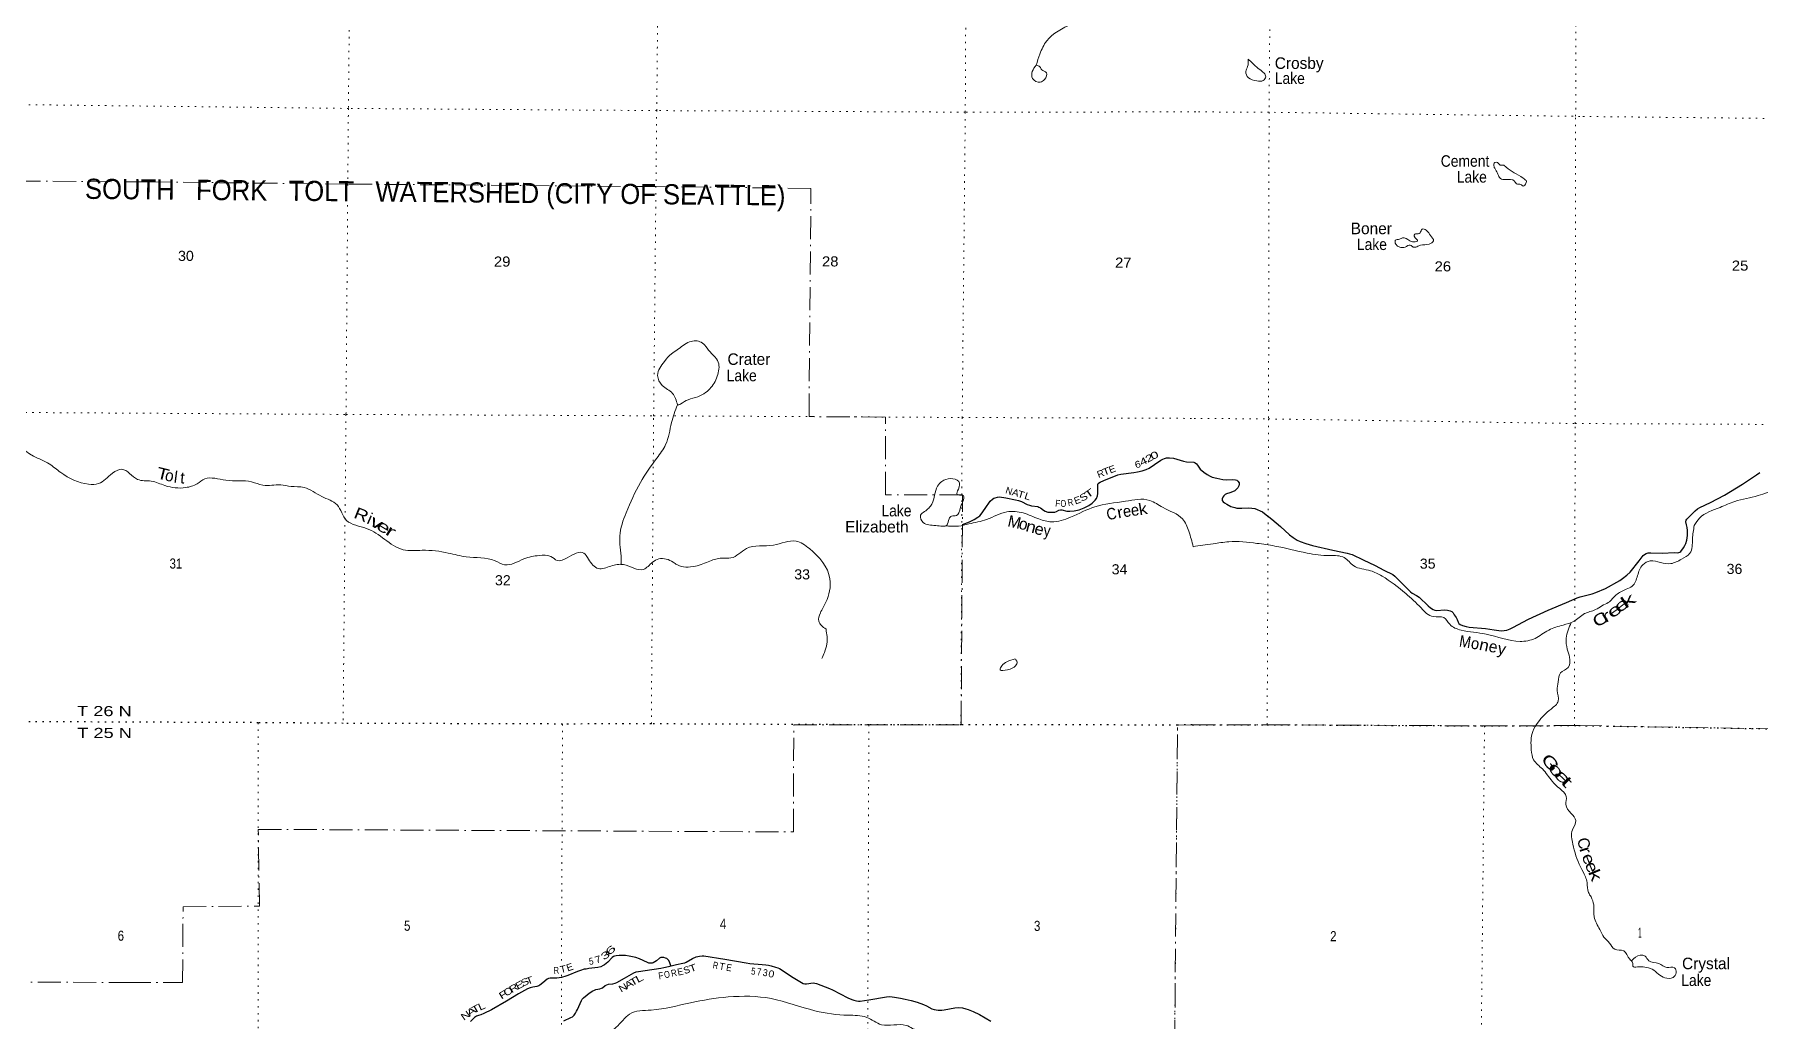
# Model space of a CAD drawing. Header units: feet. Extents: x -248627 to 3, y 0 to 184934.
# Drawn here: x -144016 to -114087, y 65658 to 82772 of the extents above; entities that cross this region are included whole.
import ezdxf
from ezdxf.enums import TextEntityAlignment as Align

# ---------------------------------------------------------------- set-up
doc = ezdxf.new("R2010")
doc.units = ezdxf.units.FT
doc.header["$LTSCALE"] = 80
doc.linetypes.add('DOT_DASHED', pattern=[7.7, 5, -1.2, 0.3, -1.2])
doc.linetypes.add('DOTTED', pattern=[1.5, 0.3, -1.2])
for name, color, linetype, lineweight in [('29', 7, 'Continuous', 25), ('30', 7, 'Continuous', 13), ('39', 7, 'Continuous', 13), ('41', 7, 'Continuous', 13), ('44', 7, 'DOT_DASHED', 13), ('6', 7, 'DOTTED', 25), ('7', 7, 'DOTTED', 13)]:
    doc.layers.add(name, color=color, linetype=linetype, lineweight=lineweight)

msp = doc.modelspace()

# ---------------------------------------------------------------- linework, layer by layer
at = {"layer": '29'}
for points in [[(-127915.98, 74264.24), (-127796.34, 74312.42), (-127712.41, 74350.87), (-127647.43, 74393.78), (-127615.56, 74418.67), (-127592.31, 74447.73), (-127523.2, 74542.22), (-127435.71, 74669.3), (-127396.67, 74707.3), (-127373.42, 74722.8), (-127347.67, 74731.85), (-127309.5, 74742.17), (-127270.76, 74744.1), (-127164.37, 74729.78), (-126997.63, 74697.61), (-126943.81, 74682.54), (-126893.03, 74664.68), (-126792.3, 74614.32), (-126754.23, 74601.71), (-126718.69, 74591.07), (-126608.28, 74577.51), (-126587.73, 74569.78), (-126563.72, 74556.21), (-126512.39, 74515.68), (-126478.49, 74498.1), (-126432.56, 74481.65), (-126397.14, 74478.73), (-126354.52, 74478.73), (-126315.67, 74483.08), (-126284.79, 74492.29), (-126242.17, 74515.53), (-126216.09, 74521.18), (-126191.81, 74521.35), (-126103.73, 74500.54), (-126054.27, 74498.1), (-125978.74, 74503.8), (-125891.56, 74521.35), (-125802.32, 74554.31), (-125723.03, 74596.89), (-125664.92, 74637.57), (-125614.56, 74687.93), (-125591.09, 74718.95), (-125571.94, 74763.48), (-125566.98, 74805.11), (-125565.3, 74879.66), (-125566.13, 74916.51), (-125566.13, 74959.13), (-125560.32, 74978.5), (-125552.82, 74986.23), (-125529.33, 75001.74), (-125463.13, 75032.62), (-125217.24, 75125.93), (-125167.09, 75139.28), (-124942.28, 75168.2), (-124878.46, 75179.96), (-124797.11, 75199.33), (-124725.49, 75221.84), (-124677.01, 75245.82), (-124586.6, 75305.43), (-124476.09, 75381.6), (-124438.75, 75402.72), (-124407.75, 75414.35), (-124376.46, 75421.72), (-124326.4, 75424.03), (-124251.65, 75416.92), (-124081.57, 75364.75), (-124026.15, 75356.23), (-123902.45, 75348.32)], [(-123902.45, 75348.32), (-123878.82, 75339.43), (-123856.85, 75317.45), (-123839.27, 75295.47), (-123817.29, 75260.31), (-123788.72, 75225.15), (-123726.8, 75173.28), (-123672.25, 75135.05), (-123619.19, 75102.97), (-123584.35, 75088.9), (-123500.88, 75070.79), (-123395.36, 75049.35), (-123326.1, 75043.74), (-123231.4, 75046.23), (-123180, 75042.75), (-123158.02, 75033.96), (-123138.24, 75016.38), (-123117.48, 74987.65), (-123114.53, 74966.68), (-123122.86, 74935.07), (-123140.44, 74902.11), (-123164.62, 74873.54), (-123190.99, 74849.37), (-123232.74, 74831.79), (-123276.69, 74818.6), (-123332.05, 74801.85), (-123355.8, 74785.64), (-123378.95, 74766.31), (-123399.75, 74743.89), (-123410.04, 74712.37), (-123408.54, 74684.55), (-123393.16, 74662.58), (-123371.19, 74642.8), (-123328.99, 74618.29), (-123256.91, 74581.27), (-123190.98, 74559.57), (-123158.01, 74552.7), (-123118.46, 74548.3), (-123068.32, 74547.49), (-122949.24, 74557.09), (-122897.04, 74552.76), (-122843.76, 74541.71), (-122799.81, 74526.33), (-122751.46, 74504.35), (-122712.84, 74485.23), (-122674.55, 74460.4), (-122547.75, 74357.51), (-122396.72, 74232.04), (-122242, 74086.34), (-122180.1, 74040.67), (-122110.52, 73997.48), (-122054.84, 73972.54), (-121958.15, 73937.38), (-121844.16, 73904.41), (-121487, 73821.95), (-121241.73, 73770.37), (-121199.99, 73759.38), (-121156.02, 73744), (-120964.06, 73654.12), (-120756.19, 73555.95), (-120602.46, 73472.78), (-120448.57, 73399.69), (-120413.25, 73372.61), (-120321.67, 73276.63), (-120143.31, 73098.28), (-120112.18, 73075.94), (-120035.27, 73034.19), (-119991.79, 73003.04), (-119837.09, 72855.33), (-119795.73, 72821.03), (-119749.58, 72792.46), (-119719.51, 72778.8), (-119685.86, 72774.88), (-119552.26, 72784.14), (-119501.26, 72779.28), (-119455.11, 72768.29), (-119425.86, 72753.84), (-119404.57, 72730.93), (-119382.59, 72700.17), (-119351.83, 72651.82), (-119333.39, 72619.24), (-119316.67, 72572.71), (-119301.28, 72550.73), (-119281.5, 72533.15), (-119237.55, 72515.57), (-119178.22, 72495.79), (-119126.15, 72482.77)], [(-119124.14, 72482.74), (-118840.49, 72461.98), (-118689.77, 72441.37), (-118567.3, 72423.27), (-118516.8, 72426.45), (-118472.8, 72434.26), (-118415.67, 72456.24), (-118366.92, 72478.46), (-118092.66, 72623.22), (-117753.81, 72777), (-117437.37, 72915.02), (-117248.77, 72994.63), (-117200.43, 73012.23), (-116991.84, 73065.05), (-116927.93, 73086.95), (-116758.71, 73158.05), (-116512.78, 73295.2), (-116462.05, 73328.68), (-116389.53, 73385.82), (-116333.19, 73439.49), (-116176.91, 73636.58), (-116102.89, 73730.15), (-116079.67, 73748.42), (-116053.3, 73763.8), (-116019.58, 73775.18), (-115974.19, 73776.98), (-115767.95, 73767.04), (-115570.4, 73777.94), (-115501.71, 73776.98), (-115471.6, 73784.39), (-115451.17, 73798.96), (-115405.92, 73859.95), (-115383.04, 73900.05), (-115367.66, 73935.21), (-115349.39, 73992.13), (-115339.09, 74078.05), (-115338.52, 74165.38), (-115341.29, 74212.1), (-115351.04, 74262.38), (-115365.46, 74310.99), (-115361.87, 74339.18), (-115347.88, 74361.54), (-115267.58, 74440.49), (-115202.85, 74502.18), (-115161.09, 74537.34), (-115122.58, 74563.16), (-114937.91, 74648.88), (-114696.17, 74776.02), (-114382.93, 74964.5), (-114140.57, 75129.95), (-114079.9, 75170.24)], [(-132975.39, 66605.15), (-132994.81, 66660.62), (-133010.94, 66699.04), (-133027.74, 66718.73), (-133043.24, 66732.29), (-133068.38, 66742.66), (-133099.42, 66749.73), (-133124.6, 66753.6), (-133146.78, 66750.45), (-133171.09, 66740.04), (-133226.59, 66695.78), (-133252.45, 66676.12), (-133281.5, 66658.68), (-133298.07, 66653.02), (-133320.24, 66650.94), (-133355.11, 66654.81), (-133382.47, 66662.96), (-133520.01, 66728.52), (-133579.81, 66749.72), (-133640.06, 66765.47), (-133699.91, 66776.84), (-133759.96, 66784.59), (-133810.82, 66787.41), (-133872.31, 66786.53), (-133925.83, 66779.89), (-133951.73, 66774.9), (-133971.1, 66767.16), (-133990.9, 66753.12), (-134067.28, 66672.16), (-134124.75, 66625.05), (-134149.31, 66610.25), (-134189.99, 66590.88), (-134240.67, 66577.23), (-134397.26, 66559.89), (-134442.73, 66551.49), (-134476.68, 66546.33), (-134544.47, 66525.02), (-134594.85, 66506.49), (-134761.57, 66439.64), (-134794.35, 66428.16), (-134869.89, 66406.85), (-134914.45, 66397.17), (-134951.99, 66393.48), (-135068.88, 66392.05), (-135098.47, 66387.48), (-135121.6, 66377.1), (-135193.54, 66314.19), (-135245.69, 66271.26), (-135265.29, 66259.33), (-135297.99, 66249.95), (-135371.6, 66238.33), (-135415.17, 66224.37), (-135462.64, 66205.4), (-135621.06, 66118.07), (-135825.39, 65991.57), (-136088.66, 65842.2), (-136218.11, 65779.23), (-136271.9, 65757.57), (-136314.96, 65744.36), (-136344.98, 65732.99), (-136378.9, 65707.56), (-136451.83, 65640.62)], [(-134428.69, 66101.6), (-134389.51, 66133.73), (-134331.39, 66172.47), (-134301.89, 66185.47), (-134277.16, 66193.78), (-134207.42, 66207.34), (-134180.29, 66217.04), (-134160.93, 66226.71), (-134114.44, 66265.45), (-134086.2, 66279.45), (-134058.27, 66288.7), (-133980.78, 66296.44), (-133940.53, 66306.45), (-133912.99, 66315.81), (-133779.4, 66393.59), (-133616.61, 66486.28), (-133575.48, 66501.94), (-133537.19, 66509.52), (-133421.85, 66524.73), (-133151.72, 66567.64), (-133094.21, 66579.94), (-133016.12, 66594.76), (-132879.53, 66629.59), (-132766.24, 66650.94), (-132733.77, 66660.62), (-132710.06, 66670.31), (-132597.07, 66736.2), (-132533.79, 66763.29), (-132475.68, 66776.85), (-132430.81, 66782.9), (-132402.07, 66782.66), (-132037.34, 66719.71), (-131668.04, 66657.05), (-131605.93, 66649.01), (-131392.61, 66630.76), (-131327, 66623.82), (-131282.44, 66616.08), (-131234.02, 66604.45), (-131156.53, 66585.08), (-131117.91, 66572.23), (-131092.61, 66559.9), (-130855.77, 66403.09), (-130680.01, 66302.28), (-130650.72, 66293.7), (-130623.83, 66292.59), (-130505.67, 66310.03), (-130475.11, 66307.93), (-130447.56, 66302.28), (-130221.32, 66215.59), (-130168.62, 66191.86), (-129904.68, 66051.29), (-129833.5, 66021.39), (-129800.57, 66009.77), (-129752.15, 66000.08), (-129721.15, 65996.21), (-129688.22, 65996.21), (-129538.81, 66014.92), (-129235.34, 66070.66), (-129174.9, 66071.77), (-129097.41, 66064.02), (-128988.94, 66046.58), (-128907.83, 66031.12), (-128806.85, 66007.84), (-128704.19, 65974.91), (-128593.62, 65937.43)], [(-134831.64, 65654.95), (-134712.99, 65707.57), (-134683, 65724.22), (-134652.94, 65752.12), (-134629.7, 65783.11), (-134610.33, 65817.98), (-134593.5, 65851.25), (-134527.04, 66003.94), (-134510.92, 66028.84), (-134492.17, 66050.43), (-134428.69, 66101.6), (-134426.91, 66103.06)], [(-128593.62, 65937.43), (-128537.6, 65912.92), (-128444.62, 65860.62), (-128404.27, 65846.53), (-128340.01, 65837.38), (-128276.09, 65837.38), (-128235.16, 65840.75), (-128045.58, 65878.05), (-127990.41, 65883.68), (-127915.79, 65878.05), (-127855.74, 65862.56), (-127813.92, 65847.5), (-127727.9, 65812.19), (-127622.47, 65760.58), (-127423.78, 65643.67)]]:
    msp.add_lwpolyline(points, dxfattribs=at)
at = {"layer": '39'}
for points in [[(-125645.02, 92104.53), (-125550.05, 91900.13), (-125340.82, 91678.11), (-125218.4, 91375.52), (-125106.49, 90826.94), (-125201.71, 90556.84), (-125230.52, 90222.14), (-125118.02, 90010.3), (-125063.87, 89859.01), (-125249.77, 89597.06), (-125464.04, 89258.52), (-125520.8, 89073.07), (-125559.34, 88940.02), (-125475.07, 88720.15), (-125616.38, 88603.34), (-125725.38, 88514.72), (-125782.39, 88192.15), (-125790.86, 87964.3), (-125712.52, 87812.99), (-125759.07, 87702.14), (-125803.7, 87544.9), (-125681.1, 87343.13), (-125606.76, 87205.94), (-125645.6, 86899.48), (-125662.63, 86389.34), (-125600.7, 86076.73), (-125482.28, 85796.33), (-125452.34, 85626.92), (-125335.65, 85501.78), (-125305.87, 85249.7), (-124984.71, 84489.18), (-124942.82, 84241.11), (-124949.33, 83981), (-125149.21, 83797.71), (-125409.43, 83683.04), (-125558.94, 83485.58), (-125668.05, 83338.49), (-125835.83, 83068.46), (-126015.42, 82957.74), (-126453.35, 82659.75), (-126572.68, 82432.01), (-126635.51, 82238.5)], [(-105106.14, 84273.87), (-104796.66, 84280.2), (-104512.75, 84264.45), (-104275, 84119.61), (-104057.3, 83886.02), (-103956.57, 83831.72), (-103865.91, 83781.44), (-103803.29, 83594.02), (-103784.97, 83414.61), (-103613.62, 83223.3), (-103534.99, 83120.58), (-103271.14, 83042.3), (-103059.64, 82963.96), (-102995.07, 82826.94), (-102817.84, 82786.86), (-102630.7, 82883.88), (-102507.9, 82910.26), (-102405.13, 82829.75), (-101955.94, 82646.88), (-101639.75, 82580.77), (-101446.49, 82605.22), (-101311.57, 82581.21), (-101198.53, 82323.29), (-101234.54, 82105.5), (-101198.16, 81978.53), (-101057.13, 81896.05), (-100974.45, 81783.26), (-100760.92, 81682.74), (-100664.11, 81527.62), (-100623.36, 81088.15), (-100727.64, 80706.96), (-101051.44, 80373.86), (-101117.61, 80119.74), (-101270.29, 79805.02), (-101306.31, 79599.32), (-101346.36, 79401.68), (-101501.32, 79332.93), (-101781.22, 79362.8), (-101875.79, 79304.2), (-101929.99, 79154.93), (-102123.18, 79057.9), (-102672.64, 78871.68), (-102847.83, 78893.62), (-103083.46, 78945.73), (-103214.2, 78820.55), (-103350.8, 78536.09), (-103475.41, 78324.23), (-103648.55, 78313.92), (-103856.02, 78388.24), (-104025.09, 78333.58), (-104153.68, 78093.48), (-104268.12, 77790.91), (-104388.85, 77724.21), (-104759.32, 77717.67), (-104884.09, 77661.05), (-104974.49, 77471.41), (-105175.69, 77338.08), (-105362.89, 77289.44), (-105550.11, 77267.01), (-105672.77, 77117.65), (-105888.03, 76958.09), (-106071.23, 76931.63), (-106393.45, 76999.75), (-106634.98, 76920.8), (-106876.52, 76859.99), (-107230.84, 76817.18), (-107428.02, 76689.9), (-107583.02, 76655.42), (-107848.8, 76667.16), (-108086.31, 76592.25), (-108533.09, 76404.15), (-108814.85, 76300.95), (-108988.08, 76365.23), (-109205.51, 76342.76), (-109537.58, 76211.27), (-109889.78, 76069.67), (-110175.48, 75875.74), (-110418.99, 75770.57), (-111057.19, 75721.33), (-111206.11, 75654.6), (-111383.1, 75470.89), (-111598.56, 75490.77), (-111848.26, 75526.72), (-111942.95, 75577), (-112116.19, 75655.4), (-112333.57, 75586.56), (-112526.76, 75503.64), (-112760.15, 75344.05), (-112997.72, 75333.66), (-113209.07, 75274.9), (-113396.11, 75077.07), (-113798.58, 74876.94), (-114110.54, 74767.65), (-114517.14, 74666.3), (-114770.72, 74563.13), (-115128.91, 74377.17), (-115219.38, 74250.03)], [(-122957.76, 82340.61), (-122967.69, 82215.59), (-122999.81, 82126.84), (-122953.39, 82022.06), (-122810.38, 81967.81), (-122697.63, 81972), (-122653.4, 82036.57), (-122683.68, 82101.05), (-122784.43, 82181.56), (-122883.19, 82274.17), (-122957.76, 82340.61)], [(-126635.51, 82238.5), (-126704.24, 82129.68), (-126698.41, 82008.69), (-126565.49, 81942.01), (-126490.82, 81992.35), (-126456.35, 82107.25), (-126540.92, 82159.76), (-126571.06, 82208.19), (-126635.51, 82238.5)], [(-118161.39, 80155.45), (-118131.26, 80217.99), (-118189.72, 80280.41), (-118342.84, 80372.95), (-118483.89, 80471.56), (-118536.27, 80505.76), (-118586.61, 80505.69), (-118634.98, 80549.98), (-118677.26, 80549.93), (-118693.29, 80477.32), (-118665.05, 80426.96), (-118626.7, 80344.35), (-118582.33, 80273.84), (-118489.69, 80253.8), (-118338.65, 80225.78), (-118300.35, 80179.46), (-118229.87, 80169.47), (-118185.54, 80139.29), (-118161.39, 80155.45)], [(-120407.29, 79148.41), (-120403.33, 79202.85), (-120332.87, 79217.05), (-120282.56, 79241.32), (-120153.65, 79191.08), (-120061.01, 79171.05), (-120018.74, 79185.22), (-120077.22, 79271.83), (-120069.21, 79306.12), (-120008.81, 79312.25), (-119976.61, 79328.42), (-119942.46, 79395), (-119867.94, 79372.92), (-119793.34, 79282.29), (-119742.91, 79191.63), (-119819.35, 79133.06), (-119966.31, 79114.72), (-120032.73, 79088.42), (-120095.14, 79082.29), (-120145.51, 79116.5), (-120236.08, 79080.09), (-120312.58, 79075.95), (-120364.96, 79098.06), (-120407.29, 79148.41)], [(-132860.4, 76342.73), (-132946.64, 76542.45), (-133123.77, 76681.76), (-133204.09, 76855.25), (-133086.75, 77097.11), (-132963.56, 77230.07), (-132866.69, 77296.51), (-132650.76, 77435.42), (-132447.19, 77429.17), (-132368.71, 77356.5), (-132268.14, 77233.39), (-132163.54, 77112.3), (-132159.94, 76870.32), (-132279.26, 76644.61), (-132372.14, 76557.99), (-132507.32, 76483.52), (-132674.71, 76433.28), (-132801.83, 76358.8), (-132834.11, 76342.71), (-132862.33, 76342.73)], [(-152505.82, 76198.45), (-152331.75, 76358.48), (-152136.15, 76400.63), (-152021.2, 76430.76), (-151968.5, 76594.03), (-151607.27, 76833.62), (-151290.46, 77032.93), (-150983.91, 77127.39), (-150554.63, 77092.67), (-150401.65, 76971.53), (-150277.13, 76715.32), (-150005.4, 76501.3), (-149572.21, 76396.01), (-149235.36, 76530.77), (-148910.84, 76526.4), (-148652.88, 76497.91), (-148435.39, 76384.77), (-148151.12, 76418.76), (-147886.85, 76539.48), (-147574.16, 76686.36), (-147388.82, 76627.69), (-147054.16, 76663.65), (-146852.74, 76578.76), (-146681.76, 76376.94), (-146427.9, 76312.15), (-146117.4, 76360.23), (-145943.88, 76458.86), (-145818.91, 76456.72), (-145674.09, 76283.16), (-145372.08, 76089.27), (-144866.24, 75886.79), (-144617.87, 75856.01), (-144558.73, 75825.25), (-144030.77, 75454.75), (-143758.9, 75317.36), (-143561.62, 75169.96), (-143076.2, 74965.81), (-142904.85, 74975.71), (-142662.65, 75156.95), (-142501.27, 75225.34), (-142227.45, 75049.63), (-141989.66, 75019.15), (-141751.94, 74942.28), (-141391.2, 74907.63), (-141195.56, 74973.98), (-141060.36, 75056.51), (-140697.58, 75035.98), (-140248.14, 75005.28), (-140054.73, 74950.64), (-139744.31, 74952.34), (-139564.96, 74927.96), (-139339.24, 74909.58), (-139029.1, 74751.99), (-138767.32, 74606.54), (-138600.5, 74338.18), (-138256.06, 74198.7), (-137939.94, 74008.83), (-137621.78, 73829.05), (-137287.2, 73818.63), (-136835.77, 73771.79), (-136525.47, 73706.95), (-136023.69, 73635.86), (-135858.52, 73569.15), (-135523.74, 73669.63), (-135259.58, 73729.86), (-135060.06, 73711.51), (-134945.29, 73642.83), (-134771.86, 73689.03), (-134485.49, 73771.42), (-134403.03, 73664.46), (-134234, 73502.98), (-134016.23, 73545.1), (-133796.48, 73571.09), (-133449.93, 73488.06), (-133292.49, 73610.91), (-133183.54, 73669.27), (-132933.69, 73612.56), (-132871.28, 73570.15), (-132548.82, 73543.61), (-132296.71, 73632.08), (-132091.01, 73684.29), (-131931.77, 73686.15), (-131663.4, 73849.21), (-131195.65, 73909.22), (-130802.47, 73977.38), (-130570.9, 73848.1), (-130215.06, 73323.46), (-130284.31, 72918.23), (-130381.39, 72730.8), (-130407.85, 72589.68), (-130283.12, 72450.42)], [(-132862.33, 76342.73), (-132963.66, 76034.32), (-133065.12, 75653.32), (-133218.73, 75419.57), (-133503.69, 74994.39), (-133750.54, 74470.37), (-133860.1, 74067.2), (-133854.4, 73873.61), (-133836.63, 73663.89), (-133839.35, 73566.93)], [(-128572.22, 74491.32), (-128445, 74622.26), (-128349.72, 74930.68), (-128272.97, 75013.28), (-128121.71, 75063.53), (-127980.7, 75012.98), (-127986.98, 74881.92), (-128009.32, 74787.17), (-127912.59, 74772.95), (-127949.25, 74565.3), (-128020.05, 74420.19), (-128106.74, 74410.19), (-128149.15, 74365.88), (-128183.61, 74259.04), (-128379.15, 74249.16), (-128596.75, 74301.8), (-128642.88, 74426.87), (-128572.22, 74491.32)], [(-128213.63, 74245.84), (-127985.88, 74238.98), (-127806.11, 74276.85), (-127496.09, 74355.13), (-127143.11, 74487.86), (-126864.98, 74467.41), (-126589.02, 74362.27), (-126371.42, 74311.64), (-126038.69, 74393.98), (-125619.11, 74573.01), (-125086.79, 74671.28), (-124667.51, 74684.97), (-124435.93, 74559.71), (-124097.64, 74363.78), (-123989.5, 74150.24), (-123910.53, 73881.39)], [(-115219.38, 74250.03), (-115249.33, 74016.12), (-115293.35, 73768.07), (-115442.23, 73663.03), (-115625.37, 73588.19), (-115802.58, 73608.11), (-115983.82, 73634.08), (-116112.6, 73567.38), (-116203, 73379.75), (-116295.42, 73196.16), (-116402.08, 73141.58), (-116575.05, 73043.22), (-116709.88, 72913.35), (-116820.56, 72856.75), (-116931.23, 72790.06), (-117124.44, 72719.24), (-117307.52, 72587.95), (-117492.68, 72521.17), (-117744.27, 72434.14), (-117979.68, 72290.67), (-118241.37, 72237.91), (-118831.45, 72364.14), (-119264.41, 72434.12), (-119461.84, 72534.67), (-119566.67, 72653.48), (-119745.88, 72667.35), (-119959.47, 72818.28), (-120225.51, 73069.94), (-120636.58, 73371.82), (-120836.01, 73464.29), (-121128.06, 73550.6), (-121291.3, 73691.51), (-121545.03, 73727.46), (-121937.7, 73771.3), (-122495.55, 73893.54), (-122805.67, 73939.49), (-123296.98, 73967.06), (-123566.74, 73932.43), (-123747.93, 73910.01), (-123910.53, 73881.39)], [(-130283.12, 72450.42), (-130267.45, 72194.32), (-130310.04, 72047.16), (-130354.58, 71938.32)], [(-117352.9, 72567.61), (-117440.08, 72291.4), (-117421.76, 72103.92), (-117383.35, 71962.84), (-117407.32, 71785.38), (-117538.09, 71692.47), (-117582.22, 71535.15), (-117596.15, 71387.95), (-117577.83, 71202.49), (-117704.52, 71063.2), (-117929.78, 70835.08), (-118020.21, 70675.68), (-118046.04, 70355.08), (-118005.58, 70183.76), (-117854.4, 70024.68), (-117683.02, 69809.18), (-117554.03, 69682.34), (-117439.11, 69543.38), (-117447.02, 69408.29), (-117354.23, 69253.17), (-117273.56, 69128.27), (-117331.77, 68966.9), (-117327.48, 68720.94), (-117192.14, 68323.94), (-117107.39, 68152.68), (-117079.1, 68051.91), (-117054.75, 67880.57), (-117010.37, 67804.01), (-116963.91, 67664.96), (-116955.63, 67455.29), (-116858.75, 67237.67), (-116786.12, 67104.7), (-116689.36, 67002.01), (-116596.63, 66895.28), (-116443.57, 66865.24), (-116338.72, 66722.23), (-116306.47, 66692.03)], [(-126998.48, 71934.91), (-127147.73, 71884.65), (-127234.53, 71812.15), (-127260.86, 71745.63), (-127131.85, 71745.5), (-126992.65, 71815.93), (-126968.34, 71882.45), (-126994.48, 71920.79)], [(-116306.47, 66692.03), (-116155.57, 66793.04), (-116073, 66777.02), (-116008.48, 66694.45), (-115835.28, 66648.31), (-115694.26, 66575.91), (-115561.37, 66572.06), (-115533.09, 66487.42), (-115587.36, 66404.68), (-115730.31, 66400.46), (-115839.11, 66464.83), (-115949.94, 66549.36), (-116074.81, 66583.47), (-116205.68, 66587.33), (-116284.22, 66599.32), (-116284.26, 66633.59), (-116306.47, 66692.03)], [(-142981.33, 60221.14), (-142840.4, 60187.15), (-142586.76, 59995.33), (-142169.39, 60067.5), (-141735.72, 60238.45), (-141465.32, 60405.54), (-141499.25, 60593.1), (-141370.06, 60697.83), (-141095.58, 60897.17), (-140943.78, 61245.86), (-140804.51, 61350.58), (-140227.68, 61549.62), (-139868.4, 61823.49), (-139456.65, 62131.58), (-138956.23, 62435.55), (-138641.48, 62604.61), (-138381.06, 62826.16), (-138162.84, 63124.37), (-137648.59, 63267.01), (-137027.4, 63470.04), (-136954.23, 63812.76), (-136793.19, 64042.31), (-136473.68, 64274.03), (-136248.1, 64170.97), (-135875.4, 64061.7), (-135794.35, 64297.54), (-135647, 64416.36), (-135506.15, 64275.07), (-135379.14, 64285.02), (-135128.6, 64623.52), (-134844.11, 64782.53), (-134565.63, 64955.66), (-134291.09, 65187.27), (-134119.38, 65400.84), (-133923.61, 65539.78), (-133691.4, 65769.41), (-133316.36, 65839.61), (-132636.85, 65965.95), (-131979.56, 66066.11), (-131235.83, 66039.14), (-130474.28, 65826.64), (-129897.93, 65749.43), (-129577.5, 65712.81), (-129319.72, 65585.51), (-128894.43, 65572.98), (-128666.84, 65471.93), (-128495.54, 65455.62), (-128086.86, 65170.89), (-127651.94, 64910.33), (-127422.21, 64875.81), (-127124.13, 64742.43), (-126866.51, 64520.36), (-126526.71, 64042.12), (-126317.47, 63826.15), (-125999.36, 63618.13), (-125764.08, 63305.35), (-125470.5, 62905.8), (-125245.19, 62653.51), (-124834.9, 62142.94), (-124422.73, 61553.72), (-124312.59, 61148.31), (-124439.95, 60934.7), (-124603.65, 60692.89), (-124888.61, 60273.76), (-125191.85, 59774), (-125266.93, 59491.77), (-125241.11, 59271.95), (-125032.56, 58664.8), (-125051.21, 58376.47), (-125142.23, 58201.13), (-125124.38, 58035.76), (-125131.28, 57959.06)]]:
    msp.add_spline(points, degree=3, dxfattribs=at)
at = {"layer": '44'}
for points in [[(-154940.12, 66453.08), (-150370.29, 66333.51), (-146423.35, 66334.35), (-142398.25, 66317.32), (-141447.26, 66318.33), (-141437.82, 67630.56), (-140113.83, 67643.42), (-140132.28, 68975.74), (-130847.13, 68931.01), (-130843.51, 70789.71), (-127938.18, 70791.56), (-127912.67, 74782.73), (-129248.46, 74782.23), (-129252.98, 76131.94), (-130577.64, 76139.04), (-130544.92, 80101.16), (-133229.93, 80130.69), (-138570.06, 80174.97), (-142062.81, 80212.41), (-144610.08, 80230.74)], [(-124271.57, 60954.43), (-124184.67, 70785), (-123927.54, 70789.34)], [(-123927.54, 70789.34), (-122629.09, 70792.51), (-118892.09, 70771.39), (-118857.9, 70771.34), (-117223.2, 70776.78), (-113530.29, 70713.93), (-111957.8, 70722.08), (-108127.8, 70730.3), (-107804.99, 70152.72), (-107383.57, 70375.42), (-107153.04, 69975.49), (-105711.41, 70730.3), (-100994.88, 70694.33), (-101032.61, 68605.6), (-101040.96, 63331.33), (-101052.7, 60346.85)]]:
    msp.add_lwpolyline(points, dxfattribs=at)
at = {"layer": '6'}
for points in [[(-123927.54, 70789.34), (-124184.67, 70785), (-127938.18, 70791.56), (-129539.17, 70790.54), (-133313.59, 70806.07), (-134855.59, 70803.61), (-138661.17, 70815.54), (-140132.6, 70827.12), (-144790.8, 70845.96)], [(-123927.54, 70789.34), (-122629.09, 70792.51), (-118857.9, 70771.34), (-117223.2, 70776.78), (-113530.29, 70713.93), (-111957.8, 70722.08), (-106318.18, 70735.66), (-100920.31, 70693.71), (-96438.02, 70753.66)]]:
    msp.add_lwpolyline(points, dxfattribs=at)
at = {"layer": '7'}
for p, q in [((-134855.59, 70803.61), (-134871.15, 66648.89)), ((-129539.17, 70790.54), (-129561.61, 64576.02)), ((-134871.9, 66450.12), (-134878.33, 64732.98))]:
    msp.add_line(p, q, dxfattribs=at)
for points in [[(-138439.07, 92179.8), (-138445.37, 92081.48), (-138517.89, 86807.71), (-138569.66, 81488.41), (-138580.15, 80151.43)], [(-133313.59, 70806.07), (-133273.87, 76153.61), (-133220.12, 81450.72), (-133168.36, 86763.96), (-133076.51, 92033.55), (-133073.52, 92147.43)], [(-127508.17, 91879.15), (-127801.05, 91885.06), (-127840.99, 86724.27), (-127866.52, 81423.1), (-127920.27, 76123.97), (-127941.82, 70800.62)], [(-117297.5, 70779.47), (-117285.08, 76019.47), (-117276.78, 81352.21), (-117266.41, 86626.48), (-117052.99, 86626.77), (-117051.09, 86729.6), (-116980.16, 91862.82), (-117034.05, 92058.28)], [(-122500.99, 91853.43), (-122551.76, 86696.04), (-122596.36, 81421.72), (-122604.66, 76099.06), (-122629.09, 70792.51)], [(-123869, 81428.03), (-127866.52, 81423.1), (-133220.12, 81450.72), (-138569.66, 81488.41), (-144185.51, 81553.39)], [(-98864.57, 81393.17), (-101298.12, 81327.18), (-106664.01, 81404.69), (-111725.67, 81291.07), (-117202.48, 81349.52), (-122596.36, 81421.72), (-123869, 81428.03)], [(-138582.85, 79807.67), (-138611.34, 76177.18), (-138661.17, 70815.54)], [(-144293.69, 76210.82), (-138611.34, 76177.18), (-133273.87, 76153.61), (-127924.31, 76123.98), (-123898.27, 76108.71)], [(-123898.27, 76108.71), (-122604.66, 76099.06), (-117285.08, 76019.47), (-111848.77, 75994.47)], [(-140132.6, 70827.12), (-140137.25, 63662.74), (-140160.86, 58313.18), (-140205.01, 53009.74), (-140258.39, 47650.39), (-140271.25, 46304.77)], [(-124184.69, 70744.37), (-124249.16, 63608.54), (-124263.26, 58278.88), (-124267.84, 57324.41)], [(-118857.9, 70771.34), (-118932.62, 63563.49), (-118953.64, 59624.25)]]:
    msp.add_lwpolyline(points, dxfattribs=at)

# ---------------------------------------------------------------- texts
at = {"layer": '30'}
for s, rotation, width, p in [('4', 27.482, 1.45, (-124749.09, 75309.21)), ('2', 29.398, 1.5, (-124645.53, 75367.43)), ('0', 27.577, 1.55, (-124557.66, 75414.93)), ('R', 21.386, 1.05, (-125496.57, 75093.19)), ('T', 20.781, 1.3, (-125401.66, 75132.56)), ('E', 20.781, 1.1, (-125296.69, 75170.91)), ('6', 13.393, 1.15, (-124860.27, 75252.86)), ('A', 342.774, 1.1, (-127011.66, 74760.9)), ('T', 343.21, 1.2, (-126915.81, 74730.92)), ('L', 342.361, 1.2, (-126801.26, 74699.73)), ('T', 35.166, 1.7, (-125683.62, 74757.46)), ('F', 354.077, 0.85, (-126268.62, 74573.35)), ('O', 2.886, 0.7, (-126162.27, 74572.35)), ('R', 11.382, 0.85, (-126029.8, 74592.1)), ('E', 20.271, 1.1, (-125900.09, 74633.14)), ('S', 28.237, 1.3, (-125786.47, 74690.72)), ('5', 6.319, 0.9, (-134350.78, 66627.43)), ('7', 18.648, 1.2, (-134220.27, 66662.6)), ('3', 34.399, 1.65, (-134079.65, 66740.25)), ('6', 42.803, 2.05, (-133980.6, 66835.33)), ('R', 5.614, 0.75, (-134956.66, 66468.22)), ('T', 12.754, 1.1, (-134832.24, 66491.71)), ('E', 18.849, 1.1, (-134709.46, 66527.82)), ('F', 9.026, 0.9, (-133137.64, 66377.49)), ('O', 10.746, 0.8, (-133031.49, 66399.43)), ('R', 12.201, 0.85, (-132909.5, 66424.05)), ('E', 12.52, 0.95, (-132798.52, 66446.65)), ('S', 17.769, 1.05, (-132682.56, 66478.41)), ('T', 20.643, 1.3, (-132572.72, 66514.38)), ('R', 350.208, 0.8, (-132209.31, 66556.58)), ('E', 350.37, 0.9, (-131974.55, 66516.81)), ('5', 355.11, 0.85, (-131548.43, 66453.4)), ('7', 355.11, 0.85, (-131447.01, 66442.94)), ('3', 352.056, 0.95, (-131345.24, 66428.61)), ('0', 348.131, 1.15, (-131242.88, 66407.96)), ('F', 31.569, 1.5, (-135852.55, 66057.31)), ('O', 31.762, 1.25, (-135767.78, 66110.45)), ('R', 31.762, 1.3, (-135671.65, 66170.22)), ('E', 28.866, 1.3, (-135572.48, 66222.91)), ('S', 27.452, 1.3, (-135481.28, 66272.43)), ('T', 21.006, 1.3, (-135405.7, 66297)), ('N', 30.209, 1.25, (-133775.44, 66176.03)), ('A', 30.209, 1.4, (-133675.83, 66234.04)), ('T', 29.656, 1.5, (-133589.96, 66282.9)), ('L', 27.302, 1.45, (-133493.44, 66336.28)), ('A', 34.893, 1.5, (-136403.88, 65765.26)), ('T', 29.508, 1.5, (-136331.22, 65806.14)), ('L', 23.934, 1.35, (-136233.39, 65851.1)), ('N', 35.226, 1.35, (-136503.62, 65695.85))]:
    msp.add_text(s, height=120, rotation=rotation, dxfattribs=dict(at, width=width)).set_placement(p, align=Align.CENTER)
for s, rotation, p in [('N', 342.073, (-127125.07, 74794.18)), ('T', 350.208, (-132095.7, 66536.98))]:
    msp.add_text(s, height=120, rotation=rotation, dxfattribs=at).set_placement(p, align=Align.CENTER)
at = {"layer": '41'}
for s, p in [('Crosby', (-122496.92, 82174.7)), ('Boner', (-121178.83, 79305.59)), ('Crater', (-131992.13, 77037.05)), ('Elizabeth', (-129950.55, 74128.18)), ('Crystal', (-115430.85, 66548.52))]:
    msp.add_text(s, height=200, dxfattribs=at).set_placement(p)
at = {"layer": '41', "width": 0.9}
for s, p in [('Lake', (-122496.94, 81912.67)), ('Cement', (-119617.24, 80475.46)), ('Lake', (-119339.33, 80200.19)), ('Lake', (-121072.96, 79030.31)), ('Lake', (-132006.31, 76753.04)), ('Lake', (-129321.27, 74407.47)), ('Lake', (-115444.47, 66257.39))]:
    msp.add_text(s, height=200, dxfattribs=at).set_placement(p)
at = {"layer": '41'}
for s, rotation, width, p in [('T', 346.167, 1.3, (-141811.15, 75048.76)), ('C', 10.28, 0.9, (-125312.45, 74355.9)), ('r', 11.058, 1.1, (-125164.83, 74381.56)), ('e', 9.392, 0.95, (-125045.88, 74401.64)), ('e', 9.392, 0.95, (-124908.26, 74420.86)), ('k', 9.937, 1.1, (-124768.33, 74438.45)), ('i', 336.595, 1.1, (-138235.13, 74278.05)), ('v', 330.006, 1.6, (-138126.26, 74213.78)), ('e', 329.014, 1.5, (-138007.93, 74142.96)), ('n', 345.981, 1.15, (-126748.84, 74131.45)), ('e', 345.857, 1.05, (-126605.79, 74091.09)), ('r', 329.014, 1.7, (-137881.33, 74066.96)), ('y', 354.669, 0.9, (-126456.4, 74062.84))]:
    msp.add_text(s, height=200, rotation=rotation, dxfattribs=dict(at, width=width)).set_placement(p, align=Align.CENTER)
for s, rotation, p in [('o', 347.459, (-141693.25, 75019.33)), ('l', 352.724, (-141575.73, 74991.95)), ('t', 355.367, (-141455.58, 74979.78)), ('M', 347.484, (-127034.87, 74213.1)), ('o', 346.308, (-126880.23, 74180.05))]:
    msp.add_text(s, height=200, rotation=rotation, dxfattribs=at).set_placement(p, align=Align.CENTER)
for s, rotation, width, p in [('R', 338.087, 1.25, (-138491.91, 74389.59)), ('k', 33.217, 1.8, (-116415.91, 72797.9)), ('C', 30.916, 1.35, (-116911.35, 72470.87)), ('r', 30.074, 1.65, (-116765.9, 72552.35)), ('e', 34.966, 1.65, (-116650.9, 72626.19)), ('e', 38.279, 1.75, (-116525.82, 72714.61)), ('M', 350.849, 0.9, (-119307.62, 72151.77)), ('o', 350.214, 0.95, (-119105.43, 72116.7)), ('n', 347.57, 1.1, (-118963.43, 72094.52)), ('y', 348.281, 1.05, (-118646.09, 72028.05)), ('G', 310.6, 1.5, (-117891.81, 70185.84)), ('o', 308.831, 1.8, (-117773.52, 70047.23)), ('a', 314.122, 2.1, (-117673.82, 69922.62)), ('t', 314.543, 2, (-117552.29, 69789.85)), ('r', 287.718, 1.3, (-117214.28, 68639.78)), ('e', 291.13, 1.25, (-117175.37, 68512.99)), ('e', 292.813, 1.25, (-117122.64, 68368.33)), ('k', 292.248, 1.45, (-117064.8, 68234.23))]:
    msp.add_text(s, height=200, rotation=rotation, dxfattribs=dict(at, width=width)).set_placement(p)
for s, rotation, p in [('e', 347.728, (-118799.02, 72065.66)), ('C', 282.65, (-117252.12, 68806.85))]:
    msp.add_text(s, height=200, rotation=rotation, dxfattribs=at).set_placement(p)
at = {"layer": '44', "width": 0.95}
msp.add_text('SOUTH   FORK   TOLT   WATERSHED (CITY OF SEATTLE)', height=350, rotation=359.455, dxfattribs=at).set_placement((-143141.43, 79919.18))
at = {"layer": '6', "width": 1.35}
for s, p in [('T 26 N', (-143277.1, 70942.86)), ('T 25 N', (-143273.84, 70563.46))]:
    msp.add_text(s, height=175, rotation=359.768, dxfattribs=at).set_placement(p)
at = {"layer": '7'}
for s, width, p in [('30', 1.05, (-141525.32, 78841.83)), ('29', 1.1, (-136044.88, 78742.9)), ('28', 1.1, (-130352.91, 78745.73)), ('27', 1.1, (-125268.36, 78724.58)), ('31', 0.85, (-141672.5, 73501.71)), ('32', 1.05, (-136026.56, 73211.83)), ('33', 1.05, (-130833.69, 73313.92)), ('34', 1.05, (-125327.28, 73401.65)), ('5', 0.85, (-137604.13, 67215.07)), ('4', 0.85, (-132124.61, 67247.88)), ('3', 0.85, (-126674.88, 67213.05)), ('6', 0.85, (-142572.53, 67042.22))]:
    msp.add_text(s, height=175, dxfattribs=dict(at, width=width)).set_placement(p)
for s, width, p in [('26', 1.1, (-119724.21, 78659.39)), ('25', 1.1, (-114567.1, 78672.58)), ('35', 1.05, (-119980.34, 73499.71)), ('36', 1.05, (-114657.31, 73408.29)), ('2', 0.85, (-121535.74, 67033.85)), ('1', 0.4, (-116194.16, 67095.41))]:
    msp.add_text(s, height=175, rotation=0.077, dxfattribs=dict(at, width=width)).set_placement(p)

doc.saveas('drawing.dxf')
